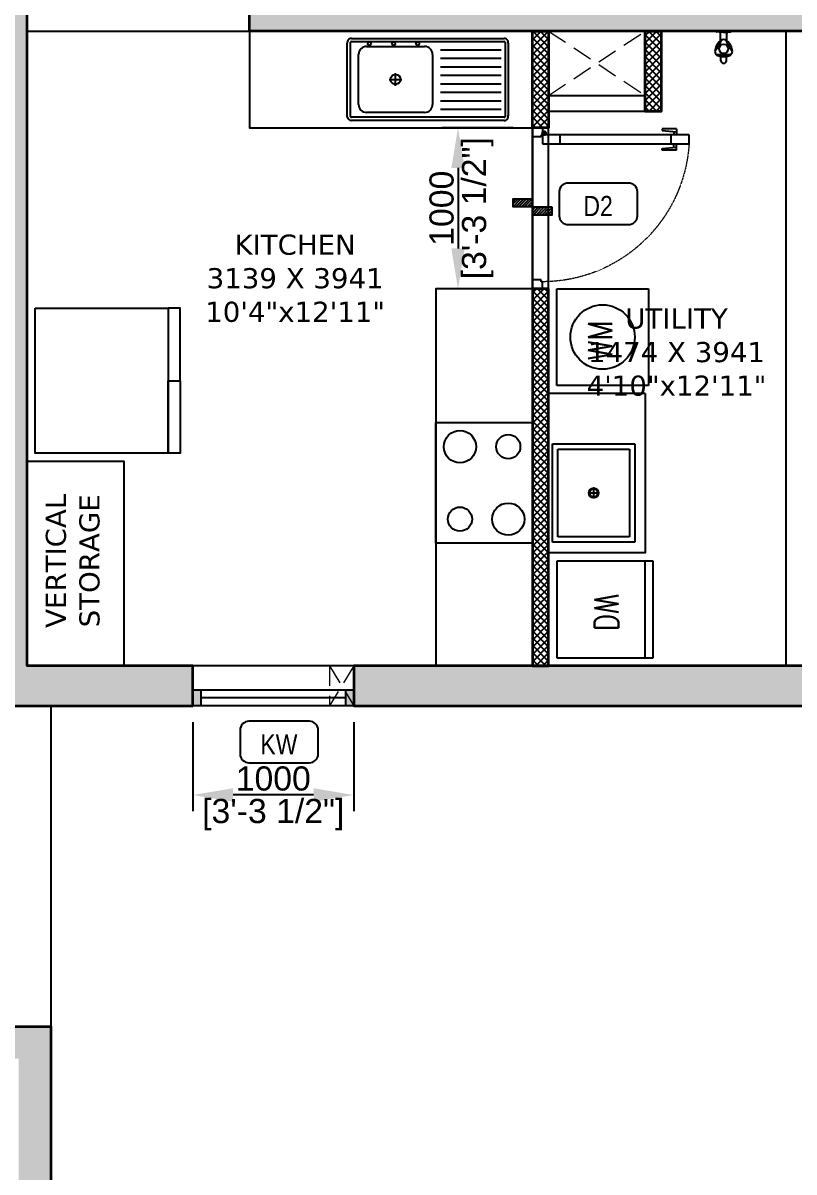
# Model space of a CAD drawing. Header units: millimetres. Extents: x 94643 to 134206, y 115494 to 180803.
# Drawn here: x 123086 to 127876, y 141644 to 148779 of the extents above; entities that cross this region are included whole.
import ezdxf
from ezdxf.enums import TextEntityAlignment as Align

# ---------------------------------------------------------------- set-up
doc = ezdxf.new("R2010")
doc.units = ezdxf.units.MM
for name, pattern in [('( Hidden )', [0.375, 0.25, -0.125]), ('3.5BHK EAST_UN-1$0$DASHED', [0.75, 0.5, -0.25]), ('3BHK  WEST_UN-2$0$2024-08-29_TOWER-A$0$HIDDEN', [9.525, 6.35, -3.175])]:
    doc.linetypes.add(name, pattern=pattern)
for name, color, linetype in [('A-Dimensions', 4, 'Continuous'), ('A-Dishwasher', 253, 'Continuous'), ('A-Door', 11, 'Continuous'), ('A-Door Line', 8, 'Continuous'), ('A-Elevation 10', 8, 'Continuous'), ('A-Fridge', 253, 'Continuous'), ('A-Hatch', 252, 'Continuous'), ('A-Kicthen Platforme', 253, 'Continuous'), ('A-Kitchen Sink', 253, 'Continuous'), ('A-Room Boundary', 44, 'Continuous'), ('A-Shaft', 8, 'Continuous'), ('A-Shaft Wall', 253, 'Continuous'), ('A-Sink Platform', 253, 'Continuous'), ('A-Stove', 253, 'Continuous'), ('A-Text Main', 44, 'Continuous'), ('A-Utility Tab', 253, 'Continuous'), ('A-Utilty Sink', 253, 'Continuous'), ('A-Vertival Storage', 253, 'Continuous'), ('A-Washing Machine', 253, 'Continuous'), ('A-Window', 4, 'Continuous')]:
    doc.layers.add(name, color=color, linetype=linetype)
doc.layers.add('A-Wall', color=240, linetype='Continuous', lineweight=35)
doc.styles.add('2024-08-29_TOWER-A$0$simplex-0.8', font='simplex.shx', dxfattribs={"width": 0.8})
doc.styles.add('3.5BHK EAST_UN-1$0$grid_text', font='verdana.ttf')
doc.styles.add('3BHK  WEST_UN-2$0$2024-08-29_TOWER-A$0$simplex-0.8', font='simplex.shx', dxfattribs={"width": 0.8})
doc.styles.add('3BHK EAST -UN-4$0$grid_text', font='verdana.ttf')
doc.styles.add('ARIAL', font='ARIALN.TTF')
doc.styles.add('S', font='arial.ttf', dxfattribs={"height": 150})
doc.dimstyles.new('DIMSMALL', dxfattribs={"dimtxt": 150, "dimasz": 250, "dimexe": 100, "dimexo": 100, "dimgap": 25, "dimtad": 1, "dimdec": 0, "dimzin": 0, "dimdsep": 46, "dimtxsty": 'S', "dimcen": 0, "dimdle": 100, "dimclrd": 8, "dimclre": 8, "dimclrt": 256, "dimazin": 0, "dimtfac": 1, "dimtdec": 0, "dimtix": 1, "dimtmove": 0, "dimatfit": 3, "dimldrblk": '12_DatumFilled', "dimfxl": 1, "dimtolj": 1, "dimtzin": 0, "dimlwd": -1, "dimlwe": -1, "dimarcsym": 1})

# ---------------------------------------------------------------- blocks, each defined once
blk = doc.blocks.new('Core & corridor$0$A$C436b777d')
at = {"layer": 'A-Hatch'}
h = blk.add_hatch(color=256, dxfattribs=at)
h.dxf.hatch_style = 1
h.paths.add_polyline_path([(12050, -10062.7), (14174.6, -10062.7), (14174.6, -13512.7), (5950, -13512.7), (5950, -13312.7), (7350, -13312.7), (7350, -12132.7), (5950, -12132.7), (5950, -11732.7), (7550, -11732.7), (7550, -13312.7), (13974.6, -13312.7), (13974.6, -10262.7), (9764, -10262.7), (9764, -10062.7), (11850, -10062.7), (11850, -9202.4), (8800, -9202.4), (8800, -10062.7), (9144, -10062.7), (9144, -10262.7), (5950, -10262.7), (5950, -10062.7), (8600, -10062.7), (8600, -7832.6), (5500, -7832.6), (5500, -7632.6), (8800, -7632.6), (8800, -9002.4), (12050, -9002.4)])
at = {"layer": 'A-Wall'}
blk.add_lwpolyline([(8600, -10062.7), (8600, -7832.6), (5500, -7832.6), (5500, -7632.6), (8800, -7632.6), (8800, -9002.4), (12050, -9002.4), (12050, -10062.7)], dxfattribs=at)
blk = doc.blocks.new('Core & corridor')
at = {"layer": 'A-Elevation 10'}
blk.add_lwpolyline([(22644.6, 21614.5), (22644.6, 19624.8), (19394.6, 19624.8), (19394.6, 21614.5)], close=True, dxfattribs=at)
at = {"ltscale": 300}
blk.add_blockref('Core & corridor$0$A$C436b777d', (10594.6, 28627.2), dxfattribs=at)
blk = doc.blocks.new('*D202')
at = {"layer": 'A-Dimensions', "color": 8, "transparency": 16777216}
for p, q in [((126131.6, 148128.6), (125688.7, 148128.6)), ((125788.7, 147878.6), (125788.7, 147378.6)), ((126131.6, 147128.6), (125688.7, 147128.6))]:
    blk.add_line(p, q, dxfattribs=at)
for points in [[(125747.1, 147878.6), (125830.4, 147878.6), (125788.7, 148128.6)], [(125747.1, 147378.6), (125830.4, 147378.6), (125788.7, 147128.6)]]:
    blk.add_solid(points, dxfattribs=at)
at = {"layer": 'Defpoints', "color": 0, "transparency": 16777216}
for p in [(126231.6, 148128.6), (125788.7, 147128.6), (126231.6, 147128.6)]:
    blk.add_point(p, dxfattribs=at)
at = {"layer": 'A-Dimensions', "lineweight": 30, "transparency": 16777216, "char_height": 150, "attachment_point": 5, "rotation": 90, "style": 'S'}
for s, insert in [('\\A1;[3\'-3 1/2"]', (125910.8, 147628.6)), ('\\A1;1000', (125687.2, 147628.6))]:
    blk.add_mtext(s, dxfattribs=dict(at, insert=insert))
blk = doc.blocks.new('12_DatumFilled')
at = {"color": 8, "linetype": 'ByBlock'}
blk.add_solid([(0, 0.577), (-1, 0), (0, -0.577)], dxfattribs=at)
blk = doc.blocks.new('*D203')
at = {"layer": 'A-Dimensions', "color": 8, "transparency": 16777216}
for p, q in [((124141, 144437.6), (124141, 143885.2)), ((125141, 144437.6), (125141, 143885.2)), ((124891, 143985.2), (124391, 143985.2))]:
    blk.add_line(p, q, dxfattribs=at)
for points in [[(124391, 144026.9), (124391, 143943.6), (124141, 143985.2)], [(124891, 144026.9), (124891, 143943.6), (125141, 143985.2)]]:
    blk.add_solid(points, dxfattribs=at)
at = {"layer": 'Defpoints', "color": 0, "transparency": 16777216}
for p in [(124141, 144537.6), (125141, 144537.6), (124141, 143985.2)]:
    blk.add_point(p, dxfattribs=at)
at = {"layer": 'A-Dimensions', "lineweight": 30, "transparency": 16777216, "char_height": 150, "attachment_point": 5, "style": 'S'}
for s, insert in [('\\A1;1000', (124641, 144086.8)), ('\\A1;[3\'-3 1/2"]', (124641, 143863.1))]:
    blk.add_mtext(s, dxfattribs=dict(at, insert=insert))
blk = doc.blocks.new('A$C5491d69a')
at = {"layer": 'A-Door'}
for p, q in [((55.5, 0), (0, 0)), ((0, 0), (0, -62.5)), ((0, -62.5), (44.4, -62.5)), ((33.3, -90.2), (33.3, -56.9)), ((44.4, -62.5), (44.4, -55.5)), ((44.4, -55.5), (55.5, -55.5)), ((44.4, -973.1), (44.4, -62.5)), ((44.4, -62.5), (99.9, -62.5)), ((55.5, -55.5), (55.5, 0)), ((99.9, -62.5), (99.9, -973.1)), ((99.9, -62.5), (99.9, -62.5)), ((944.5, -55.5), (944.5, 0)), ((944.5, 0), (1000, 0)), ((955.6, -55.5), (944.5, -55.5)), ((955.6, -62.5), (955.6, -55.5)), ((1000, -62.5), (955.6, -62.5)), ((1000, 0), (1000, -62.5)), ((16.7, -73.6), (50, -73.6)), ((99.9, -173.5), (44.4, -173.5)), ((5.6, -806.5), (16.7, -806.5)), ((5.6, -895.4), (5.6, -806.5)), ((16.7, -806.5), (24.9, -895.4)), ((127.7, -806.5), (119.5, -895.4)), ((138.8, -806.5), (127.7, -806.5)), ((138.8, -895.4), (138.8, -806.5)), ((5.6, -895.4), (44.4, -895.4)), ((23.3, -878.7), (44.4, -878.7)), ((99.9, -862), (44.4, -862)), ((121, -878.7), (99.9, -878.7)), ((138.8, -895.4), (99.9, -895.4)), ((99.9, -973.1), (44.4, -973.1))]:
    blk.add_line(p, q, dxfattribs=at)
blk.add_circle((33.3, -73.6), 11.1, dxfattribs=at)
at = {"layer": 'A-Door', "linetype": '3.5BHK EAST_UN-1$0$DASHED', "lineweight": 0}
blk.add_arc((41.8, -61.2), 913.8, 273.6494, 359.91777, dxfattribs=at)
blk = doc.blocks.new('3BHK  WEST_UN-2$0$2024-08-30_TOWER-C$0$SINK')
at = {"layer": 'A-Kitchen Sink'}
for p, q in [((-1, -0.229), (-1, 0.2211)), ((-0.98, -0.2348), (-0.98, 0.2269)), ((-0.9743, 0.251), (-0.0257, 0.251)), ((-0.9743, 0.231), (-0.0257, 0.231)), ((-0.02, 0.2269), (-0.02, -0.2348)), ((0, 0.229), (0, -0.229)), ((-0.58, 0.1813), (-0.9555, 0.1813)), ((-0.53, -0.159), (-0.53, 0.151)), ((-0.48, 0.201), (-0.12, 0.201)), ((-0.07, 0.151), (-0.07, -0.159)), ((-0.58, 0.1286), (-0.9555, 0.1286)), ((-0.58, 0.0758), (-0.9555, 0.0758)), ((-0.58, 0.0231), (-0.9555, 0.0231)), ((-0.3, 0.0352), (-0.3, -0.004)), ((-0.58, -0.0297), (-0.9555, -0.0297)), ((-0.3, -0.004), (-0.3392, -0.004)), ((-0.2608, -0.004), (-0.3, -0.004)), ((-0.3, -0.004), (-0.3, -0.0431)), ((-0.58, -0.0824), (-0.9555, -0.0824)), ((-0.58, -0.1352), (-0.9555, -0.1352)), ((-0.58, -0.1879), (-0.9555, -0.1879)), ((-0.12, -0.209), (-0.48, -0.209)), ((-0.0257, -0.239), (-0.9743, -0.239)), ((-0.0257, -0.259), (-0.9743, -0.259))]:
    blk.add_line(p, q, dxfattribs=at)
for centre, radius in [((-0.3, -0.004), 0.0308), ((-0.4377, -0.2256), 0.0108), ((-0.2877, -0.2256), 0.0108), ((-0.1377, -0.2256), 0.0108)]:
    blk.add_circle(centre, radius, dxfattribs=at)
for centre, radius, start, end in [((-0.9743, 0.225), 0.026, 90, 188.76827), ((-0.9743, 0.225), 0.00601, 90, 161.69524), ((-0.0257, 0.225), 0.026, 8.76827, 90), ((-0.0257, 0.225), 0.00601, 18.30476, 90), ((-0.48, 0.151), 0.05, 90, 180), ((-0.12, 0.151), 0.05, 360, 90), ((-0.48, -0.159), 0.05, 180, 270), ((-0.12, -0.159), 0.05, 270, 0), ((-0.9743, -0.233), 0.026, 171.23173, 270), ((-0.9743, -0.233), 0.00601, 198.30476, 270), ((-0.0257, -0.233), 0.026, 270, 8.76827), ((-0.0257, -0.233), 0.00601, 270, 341.69524)]:
    blk.add_arc(centre, radius, start, end, dxfattribs=at)
blk = doc.blocks.new('A$C2fd0a982')
at = {"layer": 'A-Fridge'}
for points in [[(0, 0), (0, -825), (-900, -825), (-900, 0)], [(-450, -825), (-450, -900), (-900, -900), (-900, -825)], [(-450, -825), (-450, -900), (0, -900), (0, -825)]]:
    blk.add_lwpolyline(points, close=True, dxfattribs=at)
blk = doc.blocks.new('A$Ce642c601')
at = {"layer": 'A-Stove'}
blk.add_lwpolyline([(0, 750), (600, 750), (600, 0), (0, 0), (0, 750)], dxfattribs=at)
for centre, radius in [((150, 600), 100), ((450, 600), 75), ((149.9, 150), 75), ((450, 150), 100)]:
    blk.add_circle(centre, radius, dxfattribs=at)
blk = doc.blocks.new('3BHK  WEST_UN-2$0$wer4t5yyht')
at = {"layer": 'A-Utility Tab', "linetype": 'Continuous'}
for p, q in [((52740.5, -60616.8), (52768.1, -60616.8)), ((52776.7, -60595.1), (52775.4, -60593)), ((52799.4, -60582), (52798.2, -60579.9)), ((52864.8, -60614.5), (52913.1, -60614.5)), ((52868.1, -60621.6), (52870.5, -60621.6)), ((52917, -60634.8), (52919, -60609)), ((52917, -60634.8), (52919, -60660.6)), ((52919, -60609), (52920.4, -60591.6)), ((52922.8, -60589.4), (52925.4, -60589.4)), ((52925.4, -60634.8), (52925.4, -60589.4)), ((52925.4, -60680.2), (52925.4, -60634.8)), ((52740.5, -60652.7), (52768.1, -60652.7)), ((52775.4, -60676.5), (52776.7, -60674.4)), ((52798.2, -60689.7), (52799.4, -60687.5)), ((52864.8, -60655.1), (52913.1, -60655.1)), ((52868.1, -60647.9), (52870.5, -60647.9)), ((52919, -60660.6), (52920.4, -60678)), ((52922.8, -60680.2), (52925.4, -60680.2))]:
    blk.add_line(p, q, dxfattribs=at)
blk.add_circle((52814.7, -60635.5), 28.4, dxfattribs=at)
for centre, radius, start, end in [((52743.5, -60634.8), 18.2, 99.49742, 260.50258), ((52869.1, -60634.8), 102.6, 169.93301, 190.04944), ((52869.1, -60634.8), 102.6, 155.97834, 169.93301), ((52814.7, -60634.8), 57.3, 106.75199, 133.24801), ((52061.1, -60634.8), 716.6, 356.82979, 3.17021), ((52787.5, -60681.9), 102.6, 41.09723, 84.02166), ((53191.5, -59982.1), 716.6, 236.82979, 243.17021), ((52787.5, -60681.9), 102.6, 35.97834, 41.09723), ((52814.7, -60634.8), 57.3, 346.75199, 13.24801), ((52913.1, -60608.5), 5.97, 270, 355.48601), ((52922.8, -60591.8), 2.39, 90, 175.48601), ((52922.8, -60591.8), 2.39, 90, 175.48601), ((52869.1, -60634.8), 102.6, 190.04944, 204.02166), ((52814.7, -60634.8), 57.3, 226.75199, 253.24801), ((52787.5, -60587.6), 102.6, 275.97834, 318.90277), ((53191.5, -61287.4), 716.6, 116.82979, 123.17021), ((52787.5, -60587.6), 102.6, 318.90277, 324.02166), ((52913.1, -60661), 5.97, 4.51399, 90), ((52922.8, -60677.8), 2.39, 184.51399, 270)]:
    blk.add_arc(centre, radius, start, end, dxfattribs=at)
blk = doc.blocks.new('3BHK  WEST_UN-2$0$2024-08-29_TOWER-A$0$DISH WASHER')
at = {"layer": 'A-Dishwasher', "linetype": '3BHK  WEST_UN-2$0$2024-08-29_TOWER-A$0$HIDDEN', "ltscale": 0.2}
for p, q in [((0, 0.6), (0.6, 0.6)), ((0, 0), (0, 0.6)), ((0.6, 0.6), (0.6, 0)), ((0, 0.55), (0.6, 0.55)), ((0.6, 0), (0, 0))]:
    blk.add_line(p, q, dxfattribs=at)
at = {"layer": 'A-Dishwasher', "insert": (0.3947, 0.2347), "char_height": 0.15, "width": 0.230071, "attachment_point": 9, "style": '3BHK  WEST_UN-2$0$2024-08-29_TOWER-A$0$simplex-0.8'}
blk.add_mtext('\\pxqc;DW', dxfattribs=at)
blk = doc.blocks.new('3BHK  WEST_UN-2$0$2024-08-29_TOWER-A$0$WASHING MACHINE')
at = {"layer": 'A-Washing Machine'}
for p, q in [((0, 0), (0.6, 0)), ((0, -0.57), (0, 0)), ((0.6, 0), (0.6, -0.57)), ((0.6, -0.57), (0, -0.57))]:
    blk.add_line(p, q, dxfattribs=at)
blk.add_circle((0.3, -0.285), 0.2, dxfattribs=at)
at = {"layer": 'A-Washing Machine', "insert": (0.4028, -0.1952), "char_height": 0.15, "width": 0.230071, "attachment_point": 3, "style": '3BHK  WEST_UN-2$0$2024-08-29_TOWER-A$0$simplex-0.8'}
blk.add_mtext('WM', dxfattribs=at)
blk = doc.blocks.new('3BHK  WEST_UN-2$0$2024-08-29_TOWER-A$0$POT WASH')
at = {"layer": 'A-Utilty Sink'}
for p, q in [((0, 0), (0, 0.51)), ((0, 0.51), (0.61, 0.51)), ((0.61, 0.51), (0.61, 0)), ((0.0325, 0.0325), (0.0325, 0.4775)), ((0.0325, 0.4775), (0.5775, 0.4775)), ((0.5775, 0.4775), (0.5775, 0.0325)), ((0.305, 0.22), (0.305, 0.29)), ((0.34, 0.255), (0.27, 0.255)), ((0.61, 0), (0, 0)), ((0.5775, 0.0325), (0.0325, 0.0325))]:
    blk.add_line(p, q, dxfattribs=at)
for radius in [0.03, 0.025]:
    blk.add_circle((0.305, 0.255), radius, dxfattribs=at)
blk = doc.blocks.new('A$C9f448a2d')
at = {"layer": 'A-Window', "linetype": 'Continuous'}
for points in [[(0, -150), (0, -250), (50, -250), (50, -150)], [(1000, -250), (1000, -150), (950, -150), (950, -250)]]:
    blk.add_hatch(color=256, dxfattribs=at).paths.add_polyline_path(points)
for p, q in [((0, -150), (0, 0)), ((1000, 0), (0, 0)), ((0, -150), (0, 0)), ((1000, -150), (1000, 0)), ((1000, -150), (1000, 0)), ((0, -250), (0, -150)), ((0, -150), (50, -150)), ((0, -250), (0, -150)), ((0, -250), (0, -150)), ((50, -150), (50, -250)), ((50, -150), (950, -150)), ((950, -200), (50, -200)), ((950, -250), (950, -150)), ((950, -150), (1000, -150)), ((1000, -250), (1000, -150)), ((1000, -250), (1000, -150)), ((1000, -250), (1000, -150)), ((50, -250), (0, -250)), ((1000, -250), (50, -250)), ((950, -250), (250, -250)), ((1000, -250), (950, -250))]:
    blk.add_line(p, q, dxfattribs=at)
blk = doc.blocks.new('2024-08-29_TOWER-A$0$WNTG')
at = {"layer": 'A-Text Main'}
blk.add_lwpolyline([(-187.8, 246.2), (187.8, 246.2, -0.414214), (242.8, 191.2), (242.8, 43.3, -0.414214), (187.8, -11.7), (-187.8, -11.7, -0.414214), (-242.8, 43.3), (-242.8, 191.2, -0.414214)], format="xyb", close=True, dxfattribs=at)
at = {"layer": 'A-Text Main', "style": '2024-08-29_TOWER-A$0$simplex-0.8', "width": 0.8}
blk.add_attdef('WNTG', text='', height=150, dxfattribs=at).set_placement((-1.6, 43), align=Align.CENTER)
blk = doc.blocks.new('TILE DROP')
at = {"layer": 'A-Door Line'}
h = blk.add_hatch(dxfattribs=at)
h.set_pattern_fill('ANSI31', color=8, scale=0.1)
h.set_pattern_definition([(45, (-18.584744, -6.592634), (-0.008838835, 0.008838835), [])])
h.paths.add_polyline_path([(0, 0.05), (-0.12, 0.05), (-0.12, 0), (0, 0)])
h.paths.add_polyline_path([(0.12, -0.05), (0.12, 0), (0, 0), (0, -0.05)])
at = {"layer": 'A-Door Line', "color": 8}
for points in [[(-0.12, 0), (-0.12, 0.05), (0, 0.05), (0, 0)], [(0, -0.05), (0, 0), (0.12, 0), (0.12, -0.05)]]:
    blk.add_lwpolyline(points, close=True, dxfattribs=at)
blk = doc.blocks.new('Unit-3')
at = {"layer": 'A-Hatch', "linetype": 'Continuous'}
h = blk.add_hatch(dxfattribs=at)
h.set_pattern_fill('ANSI37', color=256, scale=10)
h.set_pattern_definition([(45, (-11365.02, 12449.9), (-22.45064, 22.45064), []), (135, (-11365.02, 12449.9), (-22.45064, -22.45064), [])])
h.paths.add_polyline_path([(-7435.1, 12199.9), (-7435.1, 12449.9), (-7715, 12449.9), (-7715, 12199.9), (-7715, 11516.9), (-7615.5, 11517.4), (-7615.5, 12200.4)])
h.paths.add_polyline_path([(-7615.5, 10666.9), (-7715, 10666.9), (-7715, 9542.8), (-7615.5, 9542.8), (-7615.5, 9606.9), (-6055, 9606.9), (-6055, 9707.5), (-7615.5, 9707.5)])
h.paths.add_polyline_path([(-5855, 8842.8), (-4294.8, 8842.8), (-4294.8, 8342.8), (-4194.8, 8342.8), (-4194.8, 9902.8), (-4294.8, 9902.8), (-4294.8, 8943.4), (-5855, 8943.4)])
h.paths.add_polyline_path([(-4295.3, 12199.9), (-4295.3, 11638.6), (-4445.3, 11638.6), (-4445, 11438), (-4294.8, 11438), (-4295, 10752.8), (-4195, 10752.8), (-4194.8, 12199.9)])
h.paths.add_polyline_path([(-5855.5, 11438), (-5195, 11438), (-5195.2, 11638.6), (-5855.5, 11638.6)])
h.paths.add_polyline_path([(-1888.8, 8342.3), (-1888.8, 7892.9), (-1788.8, 7892.9), (-1788.8, 8342.3)])
h.paths.add_polyline_path([(-2888.2, 8343.3), (-2888.2, 7892.9), (-2638.2, 7892.9), (-2638.2, 8343.3)])
h.paths.add_polyline_path([(-2888.2, 4441), (-2888.2, 4892.9), (-2638.4, 4892.9), (-2638.4, 4441)])
h.paths.add_polyline_path([(-1724.4, 4191), (-1724.7, 3590.1), (-1825.2, 3590.1), (-1824.9, 4191)])
h.paths.add_polyline_path([(-1024.4, 4191), (-1024.4, 3691), (-1124.4, 3691), (-1124.4, 4191)])
h.paths.add_polyline_path([(-1724.4, 250), (-1724.4, 2590.1), (-1824.9, 2590.1), (-1824.9, 250)])
h.paths.add_polyline_path([(-5163.4, 3191), (-6173, 3191), (-6173, 3091.6), (-5163.4, 3091.6)])
h.paths.add_polyline_path([(-7123, 3191), (-7123, 0), (-7023.5, 0), (-7023.5, 796.1), (-6873.3, 796.1), (-6873, 905.7), (-7023, 905.7), (-7023, 3191)])
h.paths.add_polyline_path([(-5163.4, 905.7), (-6123, 905.7), (-6123.1, 796), (-5163.5, 796)])
h = blk.add_hatch(color=256, dxfattribs=at)
h.dxf.hatch_style = 1
h.paths.add_polyline_path([(-5163.4, 0), (-3935, 0), (-3935, 250), (-4963.4, 250), (-4963.4, 4191), (-4963.4, 4391), (-5163.4, 4391)])
h.paths.add_polyline_path([(-2935, 250), (-2935, 0), (0, 0), (0, 250)])
h.paths.add_polyline_path([(0, 4191), (-2637.6, 4191), (-3582.4, 4191), (-3582.4, 4391), (-2888.2, 4391), (-2888.2, 4441), (0, 4441)])
at = {"layer": 'A-Door Line'}
blk.add_line((-1824.9, 2590.1), (-1824.9, 3640.1), dxfattribs=at)
at = {"layer": 'A-Elevation 10'}
blk.add_line((-250, 4191), (-250, 250), dxfattribs=at)
at = {"layer": 'A-Kicthen Platforme', "linetype": 'Continuous'}
for points in [[(-3582.4, 4191), (-3582.4, 3590.1), (-1825.1, 3590.1), (-1825.1, 4191), (-3582.4, 4191)], [(-1824.9, 2590.1), (-2424.4, 2590.1), (-2425.4, 250)]]:
    blk.add_lwpolyline(points, dxfattribs=at)
at = {"layer": 'A-Room Boundary', "linetype": 'Continuous'}
for points in [[(-4963.4, 4191), (-1824.9, 4191), (-1824.9, 250), (-4963.4, 250)], [(-1724.4, 4191), (-250, 4191), (-250, 250), (-1724.4, 250)]]:
    blk.add_lwpolyline(points, close=True, dxfattribs=at)
at = {"layer": 'A-Shaft', "linetype": '( Hidden )', "lineweight": 0, "ltscale": 500}
for points in [[(-1724.4, 4191), (-1124.4, 3791)], [(-1724.4, 3791), (-1124.4, 4191)], [(-2935, 250), (-3085, 0)], [(-3085, 250), (-2935, 0)]]:
    blk.add_lwpolyline(points, dxfattribs=at)
blk.add_lwpolyline([(-2935, 250), (-3085, 250), (-3085, 0), (-2935, 0)], close=True, dxfattribs=at)
at = {"layer": 'A-Shaft Wall', "linetype": 'Continuous'}
blk.add_lwpolyline([(-1124.4, 3691), (-1724.4, 3691), (-1724.4, 3791), (-1124.4, 3791)], close=True, dxfattribs=at)
at = {"layer": 'A-Sink Platform', "linetype": 'Continuous'}
for points in [[(-1124.4, 1941), (-1124.4, 950), (-1724.4, 950)], [(-1124.4, 1941), (-1724.4, 1941)]]:
    blk.add_lwpolyline(points, dxfattribs=at)
at = {"layer": 'A-Vertival Storage', "linetype": 'Continuous'}
blk.add_lwpolyline([(-4963.4, 1519.6), (-4363.4, 1519.6), (-4363.4, 250.1)], dxfattribs=at)
at = {"layer": 'A-Wall'}
for points in [[(0, 4191), (-2637.6, 4191), (-3582.4, 4191), (-3582.4, 4391), (-2888.2, 4391), (-2888.2, 4441), (0, 4441)], [(-5163.4, 0), (-3935, 0), (-3935, 250), (-4963.4, 250), (-4963.4, 4191), (-4963.4, 4191), (-4963.4, 4391), (-5163.4, 4391)], [(-1724.4, 4191), (-1724.7, 3590.1), (-1825.2, 3590.1), (-1824.9, 4191)], [(-1024.4, 4191), (-1024.4, 3691), (-1124.4, 3691), (-1124.4, 4191)], [(-1724.4, 250), (-1724.4, 2590.1), (-1824.9, 2590.1), (-1824.9, 250)], [(-2935, 250), (-2935, 0), (0, 0), (0, 250)]]:
    blk.add_lwpolyline(points, close=True, dxfattribs=at)
blk.add_lwpolyline([(-1125.7, 4191), (-1721.9, 4191)], dxfattribs=at)
at = {"layer": 'A-Dishwasher', "xscale": -1000.000000000001, "yscale": 1000.000000000001, "zscale": 1000.000000000001, "rotation": 270}
blk.add_blockref('3BHK  WEST_UN-2$0$2024-08-29_TOWER-A$0$DISH WASHER', (-1674.4, 300), dxfattribs=at)
at = {"layer": 'A-Door', "linetype": 'Continuous', "xscale": -1, "rotation": 90}
blk.add_blockref('A$C5491d69a', (-1825.2, 3590.1), dxfattribs=at)
at = {"layer": 'A-Door Line', "color": 8, "xscale": 1000.000000000004, "yscale": 1000.000000000004, "zscale": 1000.000000000004, "rotation": 180}
blk.add_blockref('TILE DROP', (-1824.9, 3098.5), dxfattribs=at)
at = {"layer": 'A-Fridge', "linetype": 'Continuous', "rotation": 90}
blk.add_blockref('A$C2fd0a982', (-4913.4, 2469.6), dxfattribs=at)
at = {"layer": 'A-Kitchen Sink', "xscale": 1000, "yscale": 1000, "zscale": 1000, "rotation": 180}
blk.add_blockref('3BHK  WEST_UN-2$0$2024-08-30_TOWER-C$0$SINK', (-2975.1, 3886.6), dxfattribs=at)
at = {"layer": 'A-Stove', "linetype": 'Continuous'}
blk.add_blockref('A$Ce642c601', (-2425.1, 1010.2), dxfattribs=at)
at = {"layer": 'A-Text Main'}
ref = blk.add_blockref('2024-08-29_TOWER-A$0$WNTG', (-1415.5, 3235.6), dxfattribs=dict(at, xscale=-1, rotation=180))
ref.add_attrib('WNTG', 'D2', dxfattribs={"height": 125, "style": 'ARIAL'}).set_placement((-1417.1, 3042.1), align=Align.CENTER)
ref = blk.add_blockref('2024-08-29_TOWER-A$0$WNTG', (-3398.2, -106.6), dxfattribs=dict(at, xscale=-1, rotation=180))
ref.add_attrib('WNTG', 'KW', dxfattribs={"height": 125, "style": 'ARIAL'}).set_placement((-3399.8, -300), align=Align.CENTER)
at = {"layer": 'A-Utility Tab', "rotation": 90}
blk.add_blockref('3BHK  WEST_UN-2$0$wer4t5yyht', (-61272, -48734.4), dxfattribs=at)
at = {"layer": 'A-Utilty Sink', "xscale": 1000.000000000001, "yscale": 1000.000000000001, "zscale": 1000.000000000001, "rotation": 270}
blk.add_blockref('3BHK  WEST_UN-2$0$2024-08-29_TOWER-A$0$POT WASH', (-1699.4, 1627.8), dxfattribs=at)
at = {"layer": 'A-Washing Machine', "xscale": 1000, "yscale": 1000, "zscale": 1000, "rotation": 90}
blk.add_blockref('3BHK  WEST_UN-2$0$2024-08-29_TOWER-A$0$WASHING MACHINE', (-1674.4, 1991), dxfattribs=at)
at = {"layer": 'A-Window'}
blk.add_blockref('A$C9f448a2d', (-3935, 250), dxfattribs=at)
at = {"layer": 'A-Text Main', "linetype": 'Continuous', "char_height": 125, "width": 1453.819, "attachment_point": 5, "style": '3.5BHK EAST_UN-1$0$grid_text'}
for s, insert in [('KITCHEN\\P3139 X 3941\\P10\'4"x12\'11"', (-3298.9, 2654.9)), ('UTILITY\\P1474 X 3941\\P4\'10"x12\'11"', (-929.8, 2196.3))]:
    blk.add_mtext(s, dxfattribs=dict(at, insert=insert))
at = {"layer": 'A-Text Main', "ltscale": 0.9, "insert": (-4679.7, 901.4), "char_height": 125, "attachment_point": 5, "rotation": 90, "style": '3BHK EAST -UN-4$0$grid_text', "bg_fill": 2}
blk.add_mtext_dynamic_manual_height_columns('VERTICAL \\PSTORAGE', width=687.031, gutter_width=487.9, heights=[-340.8], dxfattribs=at)

msp = doc.modelspace()

# ---------------------------------------------------------------- block references
at = {"linetype": 'Continuous'}
msp.add_blockref('Core & corridor', (100615.6, 122923.7), dxfattribs=at)

# ---------------------------------------------------------------- dimensions: what is measured, and where the dimension line sits
at = {"layer": 'A-Dimensions', "lineweight": 30}
dim = msp.add_linear_dim(base=(125788.7, 147128.6), p1=(126231.6, 148128.6), p2=(126231.6, 147128.6), angle=90, dimstyle='DIMSMALL', override={"dimpost": '\\X'}, dxfattribs=at)
dim.commit()
dim.dimension.update_dxf_attribs({"geometry": '*D202', "text_midpoint": (125788.7, 147628.6)})
dim = msp.add_linear_dim(base=(124141, 143985.2), p1=(125141, 144537.6), p2=(124141, 144537.6), dimstyle='DIMSMALL', override={"dimpost": '\\X'}, dxfattribs=at)
dim.commit()
dim.dimension.update_dxf_attribs({"geometry": '*D203', "text_midpoint": (124641, 143985.2)})

# ---------------------------------------------------------------- next in the draw order: block references
at = {"linetype": 'Continuous'}
msp.add_blockref('Unit-3', (128075.8, 144537.8), dxfattribs=at)

doc.saveas('drawing.dxf')
